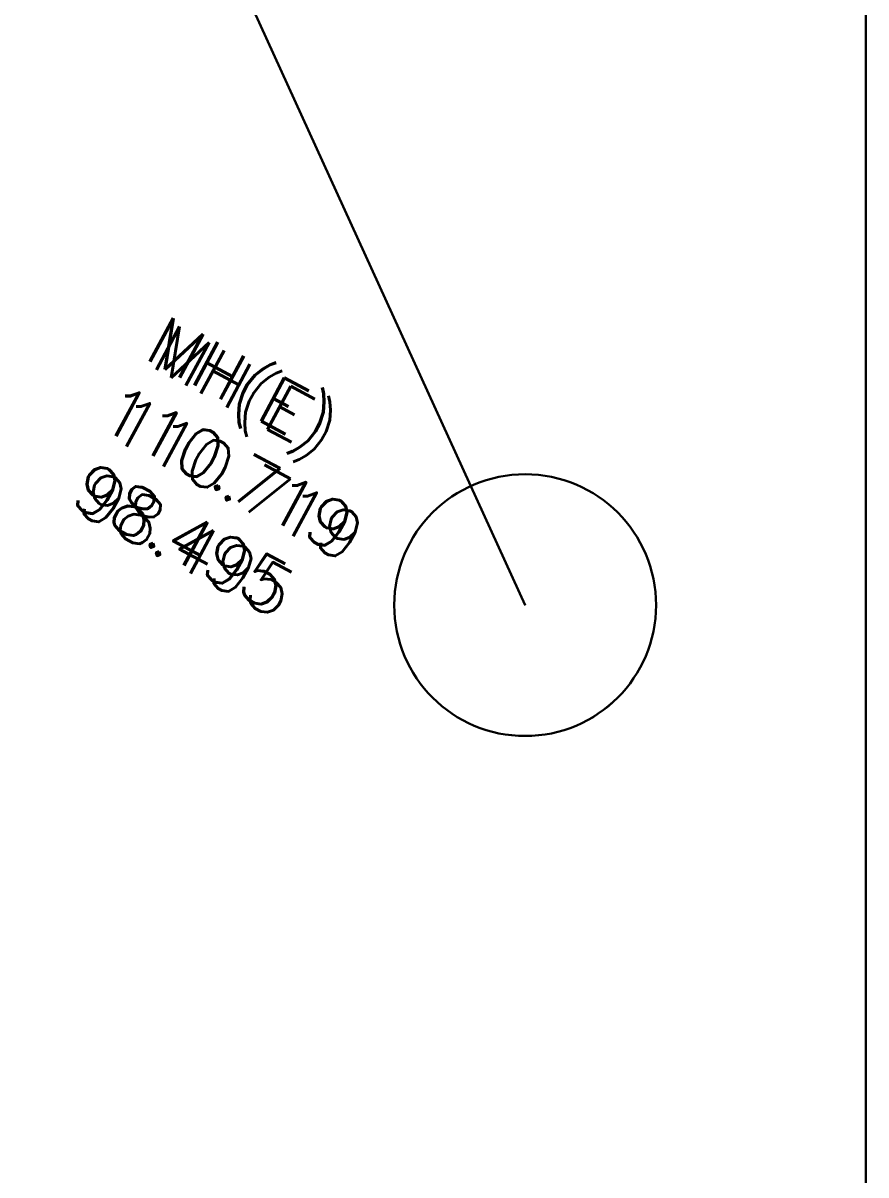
# Model space of a CAD drawing. Extents: x -15449 to 527173, y -170839 to 146543.
# Drawn here: x 15564.244 to 15566.408, y 7795.089 to 7798.048 of the extents above; entities that cross this region are included whole.
import ezdxf

# ---------------------------------------------------------------- set-up
doc = ezdxf.new("R2010")
doc.units = 0
doc.header["$LTSCALE"] = 8
doc.layers.get('0').update_dxf_attribs({"color": 1, "linetype": 'CONTINUOUS'})
for name, color, linetype, lineweight in [('G-IMPT', 7, 'CONTINUOUS', 30), ('Micron SGP Titleblock CAD template EDI$0$G-ANNO-TTLB', 7, 'CONTINUOUS', 30), ('X-F10A-LAY-S0-00-ASITE-001_EXTG_ROOF$0$A-_ROAD----_E', 9, 'CONTINUOUS', 20)]:
    doc.layers.add(name, color=color, linetype=linetype, lineweight=lineweight)
doc.styles.add('ROMANS', font='ROMANS')
doc.styles.add('X-F10A-LAY-S0-00-ASITE-001_EXTG_ROOF$0$X-IMFT-LAY-S0-00-AARCH-PHASE1R$0$Standard', font='romans.shx', dxfattribs={"width": 0.85})

# ---------------------------------------------------------------- blocks, each defined once
blk = doc.blocks.new('A$Cf1db08be')
for p, q in [((94.3334, 71.3339), (94.3334, 7.3736)), ((94.3334, 71.3339), (94.3334, 7.3736)), ((94.3334, 69.2313), (94.3334, 0.0007))]:
    blk.add_line(p, q)
blk.add_lwpolyline([(0, 71.3339), (94.3334, 71.3339), (94.3334, 0.0007), (0, 0.0007)], close=True)
at = {"layer": 'G-IMPT'}
for p, q in [((94.3334, 71.3339), (94.3334, 7.3736)), ((90.0726, 24.3148), (93.4581, 16.8993))]:
    blk.add_line(p, q, dxfattribs=at)
blk.add_circle((93.4581, 16.8993), 0.3361, dxfattribs=at)
at = {"layer": 'X-F10A-LAY-S0-00-ASITE-001_EXTG_ROOF$0$A-_ROAD----_E'}
for p, q in [((90.0718, 24.315), (93.4573, 16.8996)), ((90.0726, 24.3148), (93.4581, 16.8993))]:
    blk.add_line(p, q, dxfattribs=at)
for centre in [(93.4573, 16.8996), (93.4581, 16.8993)]:
    blk.add_circle(centre, 0.3361, dxfattribs=at)
at = {"layer": 'G-IMPT', "style": 'ROMANS'}
for s, p in [('MH(E)', (92.4762, 17.5351)), ('110.719', (92.3553, 17.3616)), ('98.495', (92.2829, 17.1621))]:
    blk.add_text(s, height=0.12602, rotation=331.7835, dxfattribs=at).set_placement(p)
at = {"layer": 'X-F10A-LAY-S0-00-ASITE-001_EXTG_ROOF$0$A-_ROAD----_E'}
for s, style, p in [('MH(E)', 'ROMANS', (92.4754, 17.5354)), ('MH(E)', 'X-F10A-LAY-S0-00-ASITE-001_EXTG_ROOF$0$X-IMFT-LAY-S0-00-AARCH-PHASE1R$0$Standard', (92.4919, 17.5141, -18.785)), ('110.719', 'ROMANS', (92.3545, 17.3619)), ('110.719', 'X-F10A-LAY-S0-00-ASITE-001_EXTG_ROOF$0$X-IMFT-LAY-S0-00-AARCH-PHASE1R$0$Standard', (92.382, 17.3346, -18.785)), ('98.495', 'ROMANS', (92.2821, 17.1624)), ('98.495', 'X-F10A-LAY-S0-00-ASITE-001_EXTG_ROOF$0$X-IMFT-LAY-S0-00-AARCH-PHASE1R$0$Standard', (92.2985, 17.1411, -18.785))]:
    blk.add_text(s, height=0.12602, rotation=331.7835, dxfattribs=dict(at, style=style)).set_placement(p)
blk = doc.blocks.new('Micron SGP Titleblock CAD template EDI$0$MU_SGP_ANTitleblock_A1_Type01_v1_1 - A1-419101-sample')
blk.add_blockref('A$Cf1db08be', (731.5833, 312.0548))
blk = doc.blocks.new('Micron SGP Titleblock CAD template EDI')
at = {"layer": 'Micron SGP Titleblock CAD template EDI$0$G-ANNO-TTLB'}
blk.add_blockref('Micron SGP Titleblock CAD template EDI$0$MU_SGP_ANTitleblock_A1_Type01_v1_1 - A1-419101-sample', (-3.846, 118.8541), dxfattribs=at)

msp = doc.modelspace()

# ---------------------------------------------------------------- block references
msp.add_blockref('Micron SGP Titleblock CAD template EDI', (14744.3378, 7348.7447))

doc.saveas('drawing.dxf')
